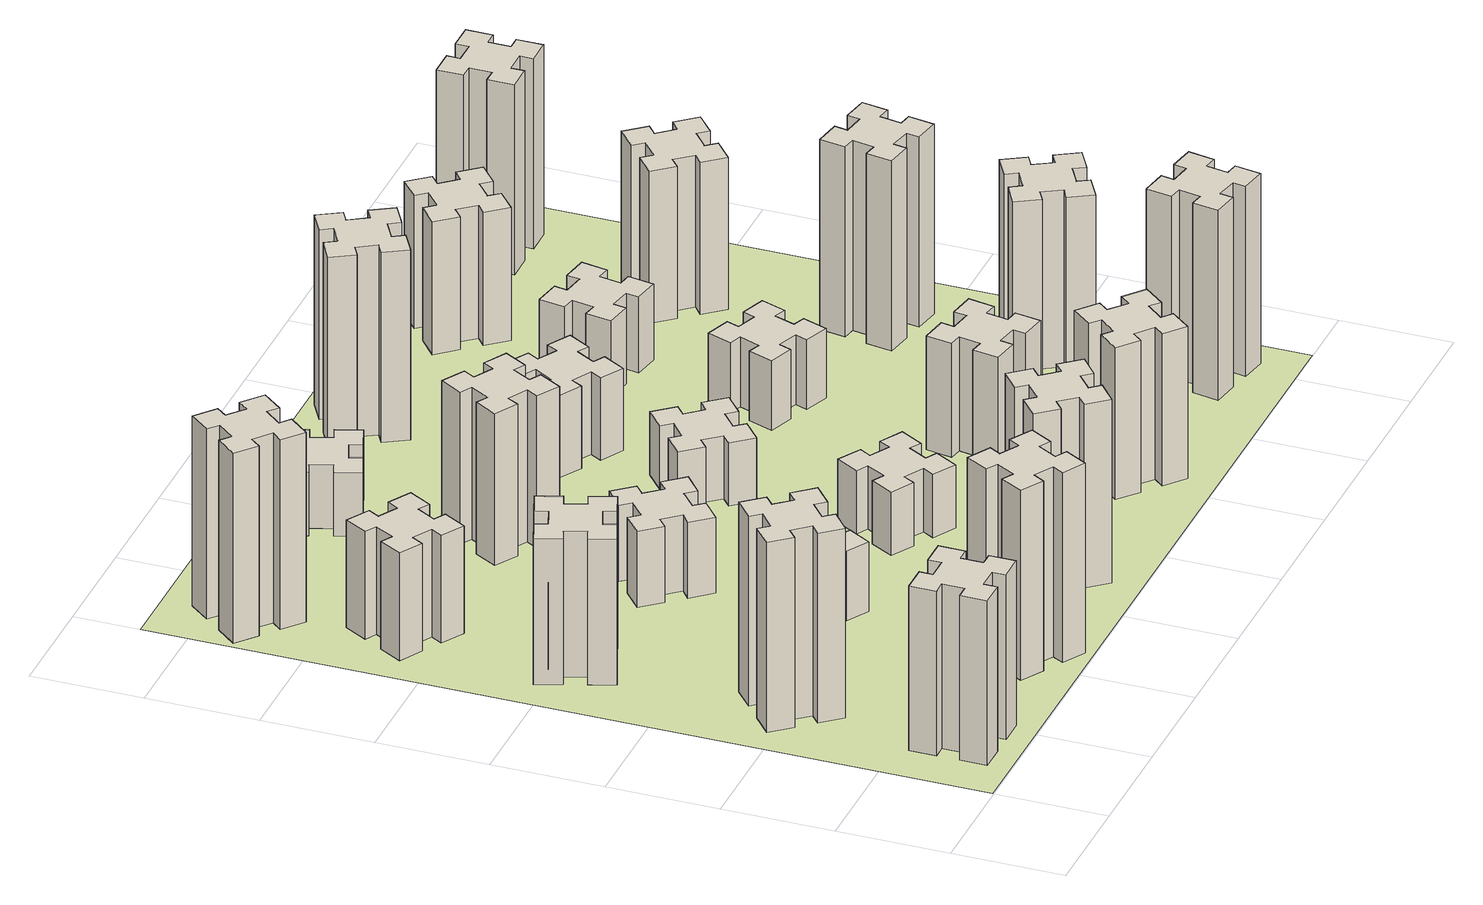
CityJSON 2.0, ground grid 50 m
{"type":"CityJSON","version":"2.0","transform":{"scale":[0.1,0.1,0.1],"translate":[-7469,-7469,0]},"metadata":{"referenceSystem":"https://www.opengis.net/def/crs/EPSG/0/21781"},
"CityObjects":{
"building1":{"type":"Building","attributes":{"class":"1000","function":"1000","usage":"1000","yearOfConstruction":2016,"roofType":"1000","measuredHeight":78,"storeysAboveGround":30,"storeysBelowGround":0},"geometry":[{"type":"Solid","lod":"1","boundaries":[[[[0,1,2,3,4,5,6,7,8,9,10,11,12,13,14,15,16,17,18,19]],[[17,16,20,21]],[[16,15,22,20]],[[15,14,23,22]],[[14,13,24,23]],[[13,12,25,24]],[[12,11,26,25]],[[11,10,27,26]],[[10,9,28,27]],[[9,8,29,28]],[[8,7,30,29]],[[7,6,31,30]],[[6,5,32,31]],[[5,4,33,32]],[[4,3,34,33]],[[3,2,35,34]],[[2,1,36,35]],[[1,0,37,36]],[[0,19,38,37]],[[19,18,39,38]],[[18,17,21,39]],[[24,25,26,27,28,29,30,31,32,33,34,35,36,37,38,39,21,20,22,23]]]]}]},
"building2":{"type":"Building","attributes":{"class":"1000","function":"1000","usage":"1000","yearOfConstruction":2016,"roofType":"1000","measuredHeight":90,"storeysAboveGround":30,"storeysBelowGround":0},"geometry":[{"type":"Solid","lod":"1","boundaries":[[[[40,41,42,43,44,45,46,47,48,49,50,51,52,53,54,55,56,57,58,59]],[[57,56,60,61]],[[56,55,62,60]],[[55,54,63,62]],[[54,53,64,63]],[[53,52,65,64]],[[52,51,66,65]],[[51,50,67,66]],[[50,49,68,67]],[[49,48,69,68]],[[48,47,70,69]],[[47,46,71,70]],[[46,45,72,71]],[[45,44,73,72]],[[44,43,74,73]],[[43,42,75,74]],[[42,41,76,75]],[[41,40,77,76]],[[40,59,78,77]],[[59,58,79,78]],[[58,57,61,79]],[[64,65,66,67,68,69,70,71,72,73,74,75,76,77,78,79,61,60,62,63]]]]}]},
"building3":{"type":"Building","attributes":{"class":"1000","function":"1000","usage":"1000","yearOfConstruction":2016,"roofType":"1000","measuredHeight":69,"storeysAboveGround":30,"storeysBelowGround":0},"geometry":[{"type":"Solid","lod":"1","boundaries":[[[[80,81,82,83,84,85,86,87,88,89,90,91,92,93,94,95,96,97,98,99]],[[97,96,100,101]],[[96,95,102,100]],[[95,94,103,102]],[[94,93,104,103]],[[93,92,105,104]],[[92,91,106,105]],[[91,90,107,106]],[[90,89,108,107]],[[89,88,109,108]],[[88,87,110,109]],[[87,86,111,110]],[[86,85,112,111]],[[85,84,113,112]],[[84,83,114,113]],[[83,82,115,114]],[[82,81,116,115]],[[81,80,117,116]],[[80,99,118,117]],[[99,98,119,118]],[[98,97,101,119]],[[104,105,106,107,108,109,110,111,112,113,114,115,116,117,118,119,101,100,102,103]]]]}]},
"building4":{"type":"Building","attributes":{"class":"1000","function":"1000","usage":"1000","yearOfConstruction":2016,"roofType":"1000","measuredHeight":51,"storeysAboveGround":30,"storeysBelowGround":0},"geometry":[{"type":"Solid","lod":"1","boundaries":[[[[120,121,122,123,124,125,126,127,128,129,130,131,132,133,134,135,136,137,138,139]],[[137,136,140,141]],[[136,135,142,140]],[[135,134,143,142]],[[134,133,144,143]],[[133,132,145,144]],[[132,131,146,145]],[[131,130,147,146]],[[130,129,148,147]],[[129,128,149,148]],[[128,127,150,149]],[[127,126,151,150]],[[126,125,152,151]],[[125,124,153,152]],[[124,123,154,153]],[[123,122,155,154]],[[122,121,156,155]],[[121,120,157,156]],[[120,139,158,157]],[[139,138,159,158]],[[138,137,141,159]],[[144,145,146,147,148,149,150,151,152,153,154,155,156,157,158,159,141,140,142,143]]]]}]},
"building5":{"type":"Building","attributes":{"class":"1000","function":"1000","usage":"1000","yearOfConstruction":2016,"roofType":"1000","measuredHeight":90,"storeysAboveGround":30,"storeysBelowGround":0},"geometry":[{"type":"Solid","lod":"1","boundaries":[[[[160,161,162,163,164,165,166,167,168,169,170,171,172,173,174,175,176,177,178,179]],[[177,176,180,181]],[[176,175,182,180]],[[175,174,183,182]],[[174,173,184,183]],[[173,172,185,184]],[[172,171,186,185]],[[171,170,187,186]],[[170,169,188,187]],[[169,168,189,188]],[[168,167,190,189]],[[167,166,191,190]],[[166,165,192,191]],[[165,164,193,192]],[[164,163,194,193]],[[163,162,195,194]],[[162,161,196,195]],[[161,160,197,196]],[[160,179,198,197]],[[179,178,199,198]],[[178,177,181,199]],[[184,185,186,187,188,189,190,191,192,193,194,195,196,197,198,199,181,180,182,183]]]]}]},
"building6":{"type":"Building","attributes":{"class":"1000","function":"1000","usage":"1000","yearOfConstruction":2016,"roofType":"1000","measuredHeight":90,"storeysAboveGround":30,"storeysBelowGround":0},"geometry":[{"type":"Solid","lod":"1","boundaries":[[[[200,201,202,203,204,205,206,207,208,209,210,211,212,213,214,215,216,217,218,219]],[[217,216,220,221]],[[216,215,222,220]],[[215,214,223,222]],[[214,213,224,223]],[[213,212,225,224]],[[212,211,226,225]],[[211,210,227,226]],[[210,209,228,227]],[[209,208,229,228]],[[208,207,230,229]],[[207,206,231,230]],[[206,205,232,231]],[[205,204,233,232]],[[204,203,234,233]],[[203,202,235,234]],[[202,201,236,235]],[[201,200,237,236]],[[200,219,238,237]],[[219,218,239,238]],[[218,217,221,239]],[[224,225,226,227,228,229,230,231,232,233,234,235,236,237,238,239,221,220,222,223]]]]}]},
"building7":{"type":"Building","attributes":{"class":"1000","function":"1000","usage":"1000","yearOfConstruction":2016,"roofType":"1000","measuredHeight":33,"storeysAboveGround":30,"storeysBelowGround":0},"geometry":[{"type":"Solid","lod":"1","boundaries":[[[[240,241,242,243,244,245,246,247,248,249,250,251,252,253,254,255,256,257,258,259]],[[257,256,260,261]],[[256,255,262,260]],[[255,254,263,262]],[[254,253,264,263]],[[253,252,265,264]],[[252,251,266,265]],[[251,250,267,266]],[[250,249,268,267]],[[249,248,269,268]],[[248,247,270,269]],[[247,246,271,270]],[[246,245,272,271]],[[245,244,273,272]],[[244,243,274,273]],[[243,242,275,274]],[[242,241,276,275]],[[241,240,277,276]],[[240,259,278,277]],[[259,258,279,278]],[[258,257,261,279]],[[264,265,266,267,268,269,270,271,272,273,274,275,276,277,278,279,261,260,262,263]]]]}]},
"building8":{"type":"Building","attributes":{"class":"1000","function":"1000","usage":"1000","yearOfConstruction":2016,"roofType":"1000","measuredHeight":36,"storeysAboveGround":30,"storeysBelowGround":0},"geometry":[{"type":"Solid","lod":"1","boundaries":[[[[280,281,282,283,284,285,286,287,288,289,290,291,292,293,294,295,296,297,298,299]],[[297,296,300,301]],[[296,295,302,300]],[[295,294,303,302]],[[294,293,304,303]],[[293,292,305,304]],[[292,291,306,305]],[[291,290,307,306]],[[290,289,308,307]],[[289,288,309,308]],[[288,287,310,309]],[[287,286,311,310]],[[286,285,312,311]],[[285,284,313,312]],[[284,283,314,313]],[[283,282,315,314]],[[282,281,316,315]],[[281,280,317,316]],[[280,299,318,317]],[[299,298,319,318]],[[298,297,301,319]],[[304,305,306,307,308,309,310,311,312,313,314,315,316,317,318,319,301,300,302,303]]]]}]},
"building9":{"type":"Building","attributes":{"class":"1000","function":"1000","usage":"1000","yearOfConstruction":2016,"roofType":"1000","measuredHeight":87,"storeysAboveGround":30,"storeysBelowGround":0},"geometry":[{"type":"Solid","lod":"1","boundaries":[[[[320,321,322,323,324,325,326,327,328,329,330,331,332,333,334,335,336,337,338,339]],[[337,336,340,341]],[[336,335,342,340]],[[335,334,343,342]],[[334,333,344,343]],[[333,332,345,344]],[[332,331,346,345]],[[331,330,347,346]],[[330,329,348,347]],[[329,328,349,348]],[[328,327,350,349]],[[327,326,351,350]],[[326,325,352,351]],[[325,324,353,352]],[[324,323,354,353]],[[323,322,355,354]],[[322,321,356,355]],[[321,320,357,356]],[[320,339,358,357]],[[339,338,359,358]],[[338,337,341,359]],[[344,345,346,347,348,349,350,351,352,353,354,355,356,357,358,359,341,340,342,343]]]]}]},
"building10":{"type":"Building","attributes":{"class":"1000","function":"1000","usage":"1000","yearOfConstruction":2016,"roofType":"1000","measuredHeight":72,"storeysAboveGround":30,"storeysBelowGround":0},"geometry":[{"type":"Solid","lod":"1","boundaries":[[[[360,361,362,363,364,365,366,367,368,369,370,371,372,373,374,375,376,377,378,379]],[[377,376,380,381]],[[376,375,382,380]],[[375,374,383,382]],[[374,373,384,383]],[[373,372,385,384]],[[372,371,386,385]],[[371,370,387,386]],[[370,369,388,387]],[[369,368,389,388]],[[368,367,390,389]],[[367,366,391,390]],[[366,365,392,391]],[[365,364,393,392]],[[364,363,394,393]],[[363,362,395,394]],[[362,361,396,395]],[[361,360,397,396]],[[360,379,398,397]],[[379,378,399,398]],[[378,377,381,399]],[[384,385,386,387,388,389,390,391,392,393,394,395,396,397,398,399,381,380,382,383]]]]}]},
"building11":{"type":"Building","attributes":{"class":"1000","function":"1000","usage":"1000","yearOfConstruction":2016,"roofType":"1000","measuredHeight":30,"storeysAboveGround":30,"storeysBelowGround":0},"geometry":[{"type":"Solid","lod":"1","boundaries":[[[[400,401,402,403,404,405,406,407,408,409,410,411,412,413,414,415,416,417,418,419]],[[417,416,420,421]],[[416,415,422,420]],[[415,414,423,422]],[[414,413,424,423]],[[413,412,425,424]],[[412,411,426,425]],[[411,410,427,426]],[[410,409,428,427]],[[409,408,429,428]],[[408,407,430,429]],[[407,406,431,430]],[[406,405,432,431]],[[405,404,433,432]],[[404,403,434,433]],[[403,402,435,434]],[[402,401,436,435]],[[401,400,437,436]],[[400,419,438,437]],[[419,418,439,438]],[[418,417,421,439]],[[424,425,426,427,428,429,430,431,432,433,434,435,436,437,438,439,421,420,422,423]]]]}]},
"building12":{"type":"Building","attributes":{"class":"1000","function":"1000","usage":"1000","yearOfConstruction":2016,"roofType":"1000","measuredHeight":30,"storeysAboveGround":30,"storeysBelowGround":0},"geometry":[{"type":"Solid","lod":"1","boundaries":[[[[440,441,442,443,444,445,446,447,448,449,450,451,452,453,454,455,456,457,458,459]],[[457,456,460,461]],[[456,455,462,460]],[[455,454,463,462]],[[454,453,464,463]],[[453,452,465,464]],[[452,451,466,465]],[[451,450,467,466]],[[450,449,468,467]],[[449,448,469,468]],[[448,447,470,469]],[[447,446,471,470]],[[446,445,472,471]],[[445,444,473,472]],[[444,443,474,473]],[[443,442,475,474]],[[442,441,476,475]],[[441,440,477,476]],[[440,459,478,477]],[[459,458,479,478]],[[458,457,461,479]],[[464,465,466,467,468,469,470,471,472,473,474,475,476,477,478,479,461,460,462,463]]]]}]},
"building13":{"type":"Building","attributes":{"class":"1000","function":"1000","usage":"1000","yearOfConstruction":2016,"roofType":"1000","measuredHeight":30,"storeysAboveGround":30,"storeysBelowGround":0},"geometry":[{"type":"Solid","lod":"1","boundaries":[[[[480,481,482,483,484,485,486,487,488,489,490,491,492,493,494,495,496,497,498,499]],[[497,496,500,501]],[[496,495,502,500]],[[495,494,503,502]],[[494,493,504,503]],[[493,492,505,504]],[[492,491,506,505]],[[491,490,507,506]],[[490,489,508,507]],[[489,488,509,508]],[[488,487,510,509]],[[487,486,511,510]],[[486,485,512,511]],[[485,484,513,512]],[[484,483,514,513]],[[483,482,515,514]],[[482,481,516,515]],[[481,480,517,516]],[[480,499,518,517]],[[499,498,519,518]],[[498,497,501,519]],[[504,505,506,507,508,509,510,511,512,513,514,515,516,517,518,519,501,500,502,503]]]]}]},
"building14":{"type":"Building","attributes":{"class":"1000","function":"1000","usage":"1000","yearOfConstruction":2016,"roofType":"1000","measuredHeight":72,"storeysAboveGround":30,"storeysBelowGround":0},"geometry":[{"type":"Solid","lod":"1","boundaries":[[[[520,521,522,523,524,525,526,527,528,529,530,531,532,533,534,535,536,537,538,539]],[[537,536,540,541]],[[536,535,542,540]],[[535,534,543,542]],[[534,533,544,543]],[[533,532,545,544]],[[532,531,546,545]],[[531,530,547,546]],[[530,529,548,547]],[[529,528,549,548]],[[528,527,550,549]],[[527,526,551,550]],[[526,525,552,551]],[[525,524,553,552]],[[524,523,554,553]],[[523,522,555,554]],[[522,521,556,555]],[[521,520,557,556]],[[520,539,558,557]],[[539,538,559,558]],[[538,537,541,559]],[[544,545,546,547,548,549,550,551,552,553,554,555,556,557,558,559,541,540,542,543]]]]}]},
"building15":{"type":"Building","attributes":{"class":"1000","function":"1000","usage":"1000","yearOfConstruction":2016,"roofType":"1000","measuredHeight":39,"storeysAboveGround":30,"storeysBelowGround":0},"geometry":[{"type":"Solid","lod":"1","boundaries":[[[[560,561,562,563,564,565,566,567,568,569,570,571,572,573,574,575,576,577,578,579]],[[577,576,580,581]],[[576,575,582,580]],[[575,574,583,582]],[[574,573,584,583]],[[573,572,585,584]],[[572,571,586,585]],[[571,570,587,586]],[[570,569,588,587]],[[569,568,589,588]],[[568,567,590,589]],[[567,566,591,590]],[[566,565,592,591]],[[565,564,593,592]],[[564,563,594,593]],[[563,562,595,594]],[[562,561,596,595]],[[561,560,597,596]],[[560,579,598,597]],[[579,578,599,598]],[[578,577,581,599]],[[584,585,586,587,588,589,590,591,592,593,594,595,596,597,598,599,581,580,582,583]]]]}]},
"building16":{"type":"Building","attributes":{"class":"1000","function":"1000","usage":"1000","yearOfConstruction":2016,"roofType":"1000","measuredHeight":90,"storeysAboveGround":30,"storeysBelowGround":0},"geometry":[{"type":"Solid","lod":"1","boundaries":[[[[600,601,602,603,604,605,606,607,608,609,610,611,612,613,614,615,616,617,618,619]],[[617,616,620,621]],[[616,615,622,620]],[[615,614,623,622]],[[614,613,624,623]],[[613,612,625,624]],[[612,611,626,625]],[[611,610,627,626]],[[610,609,628,627]],[[609,608,629,628]],[[608,607,630,629]],[[607,606,631,630]],[[606,605,632,631]],[[605,604,633,632]],[[604,603,634,633]],[[603,602,635,634]],[[602,601,636,635]],[[601,600,637,636]],[[600,619,638,637]],[[619,618,639,638]],[[618,617,621,639]],[[624,625,626,627,628,629,630,631,632,633,634,635,636,637,638,639,621,620,622,623]]]]}]},
"building17":{"type":"Building","attributes":{"class":"1000","function":"1000","usage":"1000","yearOfConstruction":2016,"roofType":"1000","measuredHeight":54,"storeysAboveGround":30,"storeysBelowGround":0},"geometry":[{"type":"Solid","lod":"1","boundaries":[[[[640,641,642,643,644,645,646,647,648,649,650,651,652,653,654,655,656,657,658,659]],[[657,656,660,661]],[[656,655,662,660]],[[655,654,663,662]],[[654,653,664,663]],[[653,652,665,664]],[[652,651,666,665]],[[651,650,667,666]],[[650,649,668,667]],[[649,648,669,668]],[[648,647,670,669]],[[647,646,671,670]],[[646,645,672,671]],[[645,644,673,672]],[[644,643,674,673]],[[643,642,675,674]],[[642,641,676,675]],[[641,640,677,676]],[[640,659,678,677]],[[659,658,679,678]],[[658,657,661,679]],[[664,665,666,667,668,669,670,671,672,673,674,675,676,677,678,679,661,660,662,663]]]]}]},
"building18":{"type":"Building","attributes":{"class":"1000","function":"1000","usage":"1000","yearOfConstruction":2016,"roofType":"1000","measuredHeight":33,"storeysAboveGround":30,"storeysBelowGround":0},"geometry":[{"type":"Solid","lod":"1","boundaries":[[[[680,681,682,683,684,685,686,687,688,689,690,691,692,693,694,695,696,697,698,699]],[[697,696,700,701]],[[696,695,702,700]],[[695,694,703,702]],[[694,693,704,703]],[[693,692,705,704]],[[692,691,706,705]],[[691,690,707,706]],[[690,689,708,707]],[[689,688,709,708]],[[688,687,710,709]],[[687,686,711,710]],[[686,685,712,711]],[[685,684,713,712]],[[684,683,714,713]],[[683,682,715,714]],[[682,681,716,715]],[[681,680,717,716]],[[680,699,718,717]],[[699,698,719,718]],[[698,697,701,719]],[[704,705,706,707,708,709,710,711,712,713,714,715,716,717,718,719,701,700,702,703]]]]}]},
"building19":{"type":"Building","attributes":{"class":"1000","function":"1000","usage":"1000","yearOfConstruction":2016,"roofType":"1000","measuredHeight":36,"storeysAboveGround":30,"storeysBelowGround":0},"geometry":[{"type":"Solid","lod":"1","boundaries":[[[[720,721,722,723,724,725,726,727,728,729,730,731,732,733,734,735,736,737,738,739]],[[737,736,740,741]],[[736,735,742,740]],[[735,734,743,742]],[[734,733,744,743]],[[733,732,745,744]],[[732,731,746,745]],[[731,730,747,746]],[[730,729,748,747]],[[729,728,749,748]],[[728,727,750,749]],[[727,726,751,750]],[[726,725,752,751]],[[725,724,753,752]],[[724,723,754,753]],[[723,722,755,754]],[[722,721,756,755]],[[721,720,757,756]],[[720,739,758,757]],[[739,738,759,758]],[[738,737,741,759]],[[744,745,746,747,748,749,750,751,752,753,754,755,756,757,758,759,741,740,742,743]]]]}]},
"building20":{"type":"Building","attributes":{"class":"1000","function":"1000","usage":"1000","yearOfConstruction":2016,"roofType":"1000","measuredHeight":90,"storeysAboveGround":30,"storeysBelowGround":0},"geometry":[{"type":"Solid","lod":"1","boundaries":[[[[760,761,762,763,764,765,766,767,768,769,770,771,772,773,774,775,776,777,778,779]],[[777,776,780,781]],[[776,775,782,780]],[[775,774,783,782]],[[774,773,784,783]],[[773,772,785,784]],[[772,771,786,785]],[[771,770,787,786]],[[770,769,788,787]],[[769,768,789,788]],[[768,767,790,789]],[[767,766,791,790]],[[766,765,792,791]],[[765,764,793,792]],[[764,763,794,793]],[[763,762,795,794]],[[762,761,796,795]],[[761,760,797,796]],[[760,779,798,797]],[[779,778,799,798]],[[778,777,781,799]],[[784,785,786,787,788,789,790,791,792,793,794,795,796,797,798,799,781,780,782,783]]]]}]},
"building21":{"type":"Building","attributes":{"class":"1000","function":"1000","usage":"1000","yearOfConstruction":2016,"roofType":"1000","measuredHeight":84,"storeysAboveGround":30,"storeysBelowGround":0},"geometry":[{"type":"Solid","lod":"1","boundaries":[[[[800,801,802,803,804,805,806,807,808,809,810,811,812,813,814,815,816,817,818,819]],[[817,816,820,821]],[[816,815,822,820]],[[815,814,823,822]],[[814,813,824,823]],[[813,812,825,824]],[[812,811,826,825]],[[811,810,827,826]],[[810,809,828,827]],[[809,808,829,828]],[[808,807,830,829]],[[807,806,831,830]],[[806,805,832,831]],[[805,804,833,832]],[[804,803,834,833]],[[803,802,835,834]],[[802,801,836,835]],[[801,800,837,836]],[[800,819,838,837]],[[819,818,839,838]],[[818,817,821,839]],[[824,825,826,827,828,829,830,831,832,833,834,835,836,837,838,839,821,820,822,823]]]]}]},
"building22":{"type":"Building","attributes":{"class":"1000","function":"1000","usage":"1000","yearOfConstruction":2016,"roofType":"1000","measuredHeight":63,"storeysAboveGround":30,"storeysBelowGround":0},"geometry":[{"type":"Solid","lod":"1","boundaries":[[[[840,841,842,843,844,845,846,847,848,849,850,851,852,853,854,855,856,857,858,859]],[[857,856,860,861]],[[856,855,862,860]],[[855,854,863,862]],[[854,853,864,863]],[[853,852,865,864]],[[852,851,866,865]],[[851,850,867,866]],[[850,849,868,867]],[[849,848,869,868]],[[848,847,870,869]],[[847,846,871,870]],[[846,845,872,871]],[[845,844,873,872]],[[844,843,874,873]],[[843,842,875,874]],[[842,841,876,875]],[[841,840,877,876]],[[840,859,878,877]],[[859,858,879,878]],[[858,857,861,879]],[[864,865,866,867,868,869,870,871,872,873,874,875,876,877,878,879,861,860,862,863]]]]}]},
"building23":{"type":"Building","attributes":{"class":"1000","function":"1000","usage":"1000","yearOfConstruction":2016,"roofType":"1000","measuredHeight":90,"storeysAboveGround":30,"storeysBelowGround":0},"geometry":[{"type":"Solid","lod":"1","boundaries":[[[[880,881,882,883,884,885,886,887,888,889,890,891,892,893,894,895,896,897,898,899]],[[897,896,900,901]],[[896,895,902,900]],[[895,894,903,902]],[[894,893,904,903]],[[893,892,905,904]],[[892,891,906,905]],[[891,890,907,906]],[[890,889,908,907]],[[889,888,909,908]],[[888,887,910,909]],[[887,886,911,910]],[[886,885,912,911]],[[885,884,913,912]],[[884,883,914,913]],[[883,882,915,914]],[[882,881,916,915]],[[881,880,917,916]],[[880,899,918,917]],[[899,898,919,918]],[[898,897,901,919]],[[904,905,906,907,908,909,910,911,912,913,914,915,916,917,918,919,901,900,902,903]]]]}]},
"building24":{"type":"Building","attributes":{"class":"1000","function":"1000","usage":"1000","yearOfConstruction":2016,"roofType":"1000","measuredHeight":72,"storeysAboveGround":30,"storeysBelowGround":0},"geometry":[{"type":"Solid","lod":"1","boundaries":[[[[920,921,922,923,924,925,926,927,928,929,930,931,932,933,934,935,936,937,938,939]],[[937,936,940,941]],[[936,935,942,940]],[[935,934,943,942]],[[934,933,944,943]],[[933,932,945,944]],[[932,931,946,945]],[[931,930,947,946]],[[930,929,948,947]],[[929,928,949,948]],[[928,927,950,949]],[[927,926,951,950]],[[926,925,952,951]],[[925,924,953,952]],[[924,923,954,953]],[[923,922,955,954]],[[922,921,956,955]],[[921,920,957,956]],[[920,939,958,957]],[[939,938,959,958]],[[938,937,941,959]],[[944,945,946,947,948,949,950,951,952,953,954,955,956,957,958,959,941,940,942,943]]]]}]},
"building25":{"type":"Building","attributes":{"class":"1000","function":"1000","usage":"1000","yearOfConstruction":2016,"roofType":"1000","measuredHeight":90,"storeysAboveGround":30,"storeysBelowGround":0},"geometry":[{"type":"Solid","lod":"1","boundaries":[[[[960,961,962,963,964,965,966,967,968,969,970,971,972,973,974,975,976,977,978,979]],[[977,976,980,981]],[[976,975,982,980]],[[975,974,983,982]],[[974,973,984,983]],[[973,972,985,984]],[[972,971,986,985]],[[971,970,987,986]],[[970,969,988,987]],[[969,968,989,988]],[[968,967,990,989]],[[967,966,991,990]],[[966,965,992,991]],[[965,964,993,992]],[[964,963,994,993]],[[963,962,995,994]],[[962,961,996,995]],[[961,960,997,996]],[[960,979,998,997]],[[979,978,999,998]],[[978,977,981,999]],[[984,985,986,987,988,989,990,991,992,993,994,995,996,997,998,999,981,980,982,983]]]]}]},
"landuse1":{"type":"LandUse","attributes":{"name":"plot1","function":"1010"},"geometry":[{"type":"MultiSurface","lod":"1","boundaries":[[[1000,1001,1002,1003]]]}]}
},
"vertices":[
[265,325,0],[265,225,0],[205,225,0],[205,105,0],[325,105,0],[325,165,0],[425,165,0],[425,105,0],[545,105,0],[545,225,0],[485,225,0],[485,325,0],[545,325,0],[545,445,0],[425,445,0],[425,385,0],[325,385,0],[325,445,0],[205,445,0],[205,325,0],[325,385,780],[325,445,780],[425,385,780],[425,445,780],[545,445,780],[545,325,780],[485,325,780],[485,225,780],[545,225,780],[545,105,780],[425,105,780],[425,165,780],[325,165,780],[325,105,780],[205,105,780],[205,225,780],[265,225,780],[265,325,780],[205,325,780],[205,445,780],
[492,1048,0],[427,1124,0],[473,1163,0],[396,1255,0],[304,1178,0],[343,1132,0],[266,1067,0],[228,1113,0],[136,1036,0],[213,944,0],[259,983,0],[323,906,0],[277,868,0],[354,776,0],[446,853,0],[408,899,0],[484,963,0],[523,917,0],[615,994,0],[538,1086,0],[484,963,900],[523,917,900],[408,899,900],[446,853,900],[354,776,900],[277,868,900],[323,906,900],[259,983,900],[213,944,900],[136,1036,900],[228,1113,900],[266,1067,900],[343,1132,900],[304,1178,900],[396,1255,900],[473,1163,900],[427,1124,900],[492,1048,900],[538,1086,900],[615,994,900],
[366,1835,0],[460,1869,0],[480,1813,0],[593,1854,0],[552,1967,0],[496,1946,0],[462,2040,0],[518,2060,0],[477,2173,0],[364,2132,0],[385,2076,0],[291,2042,0],[270,2098,0],[157,2057,0],[199,1944,0],[255,1965,0],[289,1871,0],[233,1850,0],[274,1737,0],[387,1779,0],[289,1871,690],[233,1850,690],[255,1965,690],[199,1944,690],[157,2057,690],[270,2098,690],[291,2042,690],[385,2076,690],[364,2132,690],[477,2173,690],[518,2060,690],[462,2040,690],[496,1946,690],[552,1967,690],[593,1854,690],[480,1813,690],[460,1869,690],[366,1835,690],[387,1779,690],[274,1737,690],
[446,2597,0],[496,2684,0],[548,2654,0],[608,2758,0],[504,2818,0],[474,2766,0],[387,2816,0],[417,2868,0],[313,2928,0],[253,2824,0],[305,2794,0],[255,2707,0],[203,2737,0],[143,2633,0],[247,2573,0],[277,2625,0],[364,2575,0],[334,2523,0],[438,2463,0],[498,2567,0],[364,2575,510],[334,2523,510],[277,2625,510],[247,2573,510],[143,2633,510],[203,2737,510],[255,2707,510],[305,2794,510],[253,2824,510],[313,2928,510],[417,2868,510],[387,2816,510],[474,2766,510],[504,2818,510],[608,2758,510],[548,2654,510],[496,2684,510],[446,2597,510],[498,2567,510],[438,2463,510],
[1214,346,0],[1127,396,0],[1157,448,0],[1053,508,0],[993,404,0],[1045,374,0],[995,287,0],[943,317,0],[883,213,0],[987,153,0],[1017,205,0],[1104,155,0],[1074,103,0],[1178,43,0],[1238,147,0],[1186,177,0],[1236,264,0],[1288,234,0],[1348,338,0],[1244,398,0],[1236,264,900],[1288,234,900],[1186,177,900],[1238,147,900],[1178,43,900],[1074,103,900],[1104,155,900],[1017,205,900],[987,153,900],[883,213,900],[943,317,900],[995,287,900],[1045,374,900],[993,404,900],[1053,508,900],[1157,448,900],[1127,396,900],[1214,346,900],[1244,398,900],[1348,338,900],
[384,3387,0],[308,3452,0],[346,3498,0],[254,3575,0],[177,3483,0],[223,3444,0],[159,3368,0],[113,3406,0],[36,3314,0],[128,3237,0],[166,3283,0],[243,3219,0],[204,3173,0],[296,3096,0],[373,3188,0],[327,3226,0],[392,3303,0],[438,3264,0],[515,3356,0],[423,3433,0],[392,3303,900],[438,3264,900],[327,3226,900],[373,3188,900],[296,3096,900],[204,3173,900],[243,3219,900],[166,3283,900],[128,3237,900],[36,3314,900],[113,3406,900],[159,3368,900],[223,3444,900],[177,3483,900],[254,3575,900],[346,3498,900],[308,3452,900],[384,3387,900],[423,3433,900],[515,3356,900],
[1186,1117,0],[1236,1204,0],[1288,1174,0],[1348,1278,0],[1244,1338,0],[1214,1286,0],[1127,1336,0],[1157,1388,0],[1053,1448,0],[993,1344,0],[1045,1314,0],[995,1227,0],[943,1257,0],[883,1153,0],[987,1093,0],[1017,1145,0],[1104,1095,0],[1074,1043,0],[1178,983,0],[1238,1087,0],[1104,1095,330],[1074,1043,330],[1017,1145,330],[987,1093,330],[883,1153,330],[943,1257,330],[995,1227,330],[1045,1314,330],[993,1344,330],[1053,1448,330],[1157,1388,330],[1127,1336,330],[1214,1286,330],[1244,1338,330],[1348,1278,330],[1288,1174,330],[1236,1204,330],[1186,1117,330],[1238,1087,330],[1178,983,330],
[1083,1972,0],[1006,1907,0],[968,1953,0],[876,1876,0],[953,1784,0],[999,1823,0],[1063,1746,0],[1017,1708,0],[1094,1616,0],[1186,1693,0],[1148,1739,0],[1224,1803,0],[1263,1757,0],[1355,1834,0],[1278,1926,0],[1232,1888,0],[1167,1964,0],[1213,2003,0],[1136,2095,0],[1044,2018,0],[1167,1964,360],[1213,2003,360],[1232,1888,360],[1278,1926,360],[1355,1834,360],[1263,1757,360],[1224,1803,360],[1148,1739,360],[1186,1693,360],[1094,1616,360],[1017,1708,360],[1063,1746,360],[999,1823,360],[953,1784,360],[876,1876,360],[968,1953,360],[1006,1907,360],[1083,1972,360],[1044,2018,360],[1136,2095,360],
[1639,343,0],[1703,266,0],[1657,228,0],[1734,136,0],[1826,213,0],[1788,259,0],[1864,323,0],[1903,277,0],[1995,354,0],[1918,446,0],[1872,408,0],[1807,484,0],[1853,523,0],[1776,615,0],[1684,538,0],[1723,492,0],[1646,427,0],[1608,473,0],[1516,396,0],[1593,304,0],[1646,427,870],[1608,473,870],[1723,492,870],[1684,538,870],[1776,615,870],[1853,523,870],[1807,484,870],[1872,408,870],[1918,446,870],[1995,354,870],[1903,277,870],[1864,323,870],[1788,259,870],[1826,213,870],[1734,136,870],[1657,228,870],[1703,266,870],[1639,343,870],[1593,304,870],[1516,396,870],
[1314,2666,0],[1227,2716,0],[1257,2768,0],[1153,2828,0],[1093,2724,0],[1145,2694,0],[1095,2607,0],[1043,2637,0],[983,2533,0],[1087,2473,0],[1117,2525,0],[1204,2475,0],[1174,2423,0],[1278,2363,0],[1338,2467,0],[1286,2497,0],[1336,2584,0],[1388,2554,0],[1448,2658,0],[1344,2718,0],[1336,2584,720],[1388,2554,720],[1286,2497,720],[1338,2467,720],[1278,2363,720],[1174,2423,720],[1204,2475,720],[1117,2525,720],[1087,2473,720],[983,2533,720],[1043,2637,720],[1095,2607,720],[1145,2694,720],[1093,2724,720],[1153,2828,720],[1257,2768,720],[1227,2716,720],[1314,2666,720],[1344,2718,720],[1448,2658,720],
[1125,3456,0],[1031,3422,0],[1010,3478,0],[897,3437,0],[939,3324,0],[995,3345,0],[1029,3251,0],[973,3230,0],[1014,3117,0],[1127,3159,0],[1106,3215,0],[1200,3249,0],[1220,3193,0],[1333,3234,0],[1292,3347,0],[1236,3326,0],[1202,3420,0],[1258,3440,0],[1217,3553,0],[1104,3512,0],[1202,3420,300],[1258,3440,300],[1236,3326,300],[1292,3347,300],[1333,3234,300],[1220,3193,300],[1200,3249,300],[1106,3215,300],[1127,3159,300],[1014,3117,300],[973,3230,300],[1029,3251,300],[995,3345,300],[939,3324,300],[897,3437,300],[1010,3478,300],[1031,3422,300],[1125,3456,300],[1104,3512,300],[1217,3553,300],
[1757,1045,0],[1844,995,0],[1814,943,0],[1918,883,0],[1978,987,0],[1926,1017,0],[1976,1104,0],[2028,1074,0],[2088,1178,0],[1984,1238,0],[1954,1186,0],[1867,1236,0],[1897,1288,0],[1793,1348,0],[1733,1244,0],[1785,1214,0],[1735,1127,0],[1683,1157,0],[1623,1053,0],[1727,993,0],[1735,1127,300],[1683,1157,300],[1785,1214,300],[1733,1244,300],[1793,1348,300],[1897,1288,300],[1867,1236,300],[1954,1186,300],[1984,1238,300],[2088,1178,300],[2028,1074,300],[1976,1104,300],[1926,1017,300],[1978,987,300],[1918,883,300],[1814,943,300],[1844,995,300],[1757,1045,300],[1727,993,300],[1623,1053,300],
[1972,1988,0],[1907,2064,0],[1953,2103,0],[1876,2195,0],[1784,2118,0],[1823,2072,0],[1746,2007,0],[1708,2053,0],[1616,1976,0],[1693,1884,0],[1739,1923,0],[1803,1846,0],[1757,1808,0],[1834,1716,0],[1926,1793,0],[1888,1839,0],[1964,1903,0],[2003,1857,0],[2095,1934,0],[2018,2026,0],[1964,1903,300],[2003,1857,300],[1888,1839,300],[1926,1793,300],[1834,1716,300],[1757,1808,300],[1803,1846,300],[1739,1923,300],[1693,1884,300],[1616,1976,300],[1708,2053,300],[1746,2007,300],[1823,2072,300],[1784,2118,300],[1876,2195,300],[1953,2103,300],[1907,2064,300],[1972,1988,300],[2018,2026,300],[2095,1934,300],
[2486,323,0],[2563,259,0],[2524,213,0],[2616,136,0],[2693,228,0],[2647,266,0],[2712,343,0],[2758,304,0],[2835,396,0],[2743,473,0],[2704,427,0],[2628,492,0],[2666,538,0],[2574,615,0],[2497,523,0],[2543,484,0],[2479,408,0],[2433,446,0],[2356,354,0],[2448,277,0],[2479,408,720],[2433,446,720],[2543,484,720],[2497,523,720],[2574,615,720],[2666,538,720],[2628,492,720],[2704,427,720],[2743,473,720],[2835,396,720],[2758,304,720],[2712,343,720],[2647,266,720],[2693,228,720],[2616,136,720],[2524,213,720],[2563,259,720],[2486,323,720],[2448,277,720],[2356,354,720],
[2026,2497,0],[2076,2584,0],[2128,2554,0],[2188,2658,0],[2084,2718,0],[2054,2666,0],[1967,2716,0],[1997,2768,0],[1893,2828,0],[1833,2724,0],[1885,2694,0],[1835,2607,0],[1783,2637,0],[1723,2533,0],[1827,2473,0],[1857,2525,0],[1944,2475,0],[1914,2423,0],[2018,2363,0],[2078,2467,0],[1944,2475,390],[1914,2423,390],[1857,2525,390],[1827,2473,390],[1723,2533,390],[1783,2637,390],[1835,2607,390],[1885,2694,390],[1833,2724,390],[1893,2828,390],[1997,2768,390],[1967,2716,390],[2054,2666,390],[2084,2718,390],[2188,2658,390],[2128,2554,390],[2076,2584,390],[2026,2497,390],[2078,2467,390],[2018,2363,390],
[1844,3556,0],[1757,3506,0],[1727,3558,0],[1623,3498,0],[1683,3394,0],[1735,3424,0],[1785,3337,0],[1733,3307,0],[1793,3203,0],[1897,3263,0],[1867,3315,0],[1954,3365,0],[1984,3313,0],[2088,3373,0],[2028,3477,0],[1976,3447,0],[1926,3534,0],[1978,3564,0],[1918,3668,0],[1814,3608,0],[1926,3534,900],[1978,3564,900],[1976,3447,900],[2028,3477,900],[2088,3373,900],[1984,3313,900],[1954,3365,900],[1867,3315,900],[1897,3263,900],[1793,3203,900],[1733,3307,900],[1785,3337,900],[1735,3424,900],[1683,3394,900],[1623,3498,900],[1727,3558,900],[1757,3506,900],[1844,3556,900],[1814,3608,900],[1918,3668,900],
[2496,1084,0],[2478,985,0],[2419,996,0],[2398,877,0],[2517,857,0],[2527,916,0],[2625,898,0],[2615,839,0],[2733,818,0],[2754,937,0],[2695,947,0],[2712,1045,0],[2771,1035,0],[2792,1153,0],[2674,1174,0],[2664,1115,0],[2565,1132,0],[2576,1191,0],[2457,1212,0],[2437,1094,0],[2565,1132,540],[2576,1191,540],[2664,1115,540],[2674,1174,540],[2792,1153,540],[2771,1035,540],[2712,1045,540],[2695,947,540],[2754,937,540],[2733,818,540],[2615,839,540],[2625,898,540],[2527,916,540],[2517,857,540],[2398,877,540],[2419,996,540],[2478,985,540],[2496,1084,540],[2437,1094,540],[2457,1212,540],
[2682,1871,0],[2716,1965,0],[2772,1944,0],[2813,2057,0],[2700,2098,0],[2680,2042,0],[2586,2076,0],[2607,2132,0],[2494,2173,0],[2453,2060,0],[2509,2040,0],[2475,1946,0],[2419,1967,0],[2377,1854,0],[2490,1813,0],[2511,1869,0],[2605,1835,0],[2584,1779,0],[2697,1737,0],[2738,1850,0],[2605,1835,330],[2584,1779,330],[2511,1869,330],[2490,1813,330],[2377,1854,330],[2419,1967,330],[2475,1946,330],[2509,2040,330],[2453,2060,330],[2494,2173,330],[2607,2132,330],[2586,2076,330],[2680,2042,330],[2700,2098,330],[2813,2057,330],[2772,1944,330],[2716,1965,330],[2682,1871,330],[2738,1850,330],[2697,1737,330],
[2664,2795,0],[2565,2812,0],[2576,2871,0],[2457,2892,0],[2437,2774,0],[2496,2764,0],[2478,2665,0],[2419,2676,0],[2398,2557,0],[2517,2537,0],[2527,2596,0],[2625,2578,0],[2615,2519,0],[2733,2498,0],[2754,2617,0],[2695,2627,0],[2712,2725,0],[2771,2715,0],[2792,2833,0],[2674,2854,0],[2712,2725,360],[2771,2715,360],[2695,2627,360],[2754,2617,360],[2733,2498,360],[2615,2519,360],[2625,2578,360],[2527,2596,360],[2517,2537,360],[2398,2557,360],[2419,2676,360],[2478,2665,360],[2496,2764,360],[2437,2774,360],[2457,2892,360],[2576,2871,360],[2565,2812,360],[2664,2795,360],[2674,2854,360],[2792,2833,360],
[3504,475,0],[3405,492,0],[3416,551,0],[3297,572,0],[3277,454,0],[3336,444,0],[3318,345,0],[3259,356,0],[3238,237,0],[3357,217,0],[3367,276,0],[3465,258,0],[3455,199,0],[3573,178,0],[3594,297,0],[3535,307,0],[3552,405,0],[3611,395,0],[3632,513,0],[3514,534,0],[3552,405,900],[3611,395,900],[3535,307,900],[3594,297,900],[3573,178,900],[3455,199,900],[3465,258,900],[3367,276,900],[3357,217,900],[3238,237,900],[3259,356,900],[3318,345,900],[3336,444,900],[3277,454,900],[3297,572,900],[3416,551,900],[3405,492,900],[3504,475,900],[3514,534,900],[3632,513,900],
[3215,1004,0],[3265,917,0],[3213,887,0],[3273,783,0],[3377,843,0],[3347,895,0],[3434,945,0],[3464,893,0],[3568,953,0],[3508,1057,0],[3456,1027,0],[3406,1114,0],[3458,1144,0],[3398,1248,0],[3294,1188,0],[3324,1136,0],[3237,1086,0],[3207,1138,0],[3103,1078,0],[3163,974,0],[3237,1086,840],[3207,1138,840],[3324,1136,840],[3294,1188,840],[3398,1248,840],[3458,1144,840],[3406,1114,840],[3456,1027,840],[3508,1057,840],[3568,953,840],[3464,893,840],[3434,945,840],[3347,895,840],[3377,843,840],[3273,783,840],[3213,887,840],[3265,917,840],[3215,1004,840],[3163,974,840],[3103,1078,840],
[2812,3368,0],[2747,3444,0],[2793,3483,0],[2716,3575,0],[2624,3498,0],[2663,3452,0],[2586,3387,0],[2548,3433,0],[2456,3356,0],[2533,3264,0],[2579,3303,0],[2643,3226,0],[2597,3188,0],[2674,3096,0],[2766,3173,0],[2728,3219,0],[2804,3283,0],[2843,3237,0],[2935,3314,0],[2858,3406,0],[2804,3283,630],[2843,3237,630],[2728,3219,630],[2766,3173,630],[2674,3096,630],[2597,3188,630],[2643,3226,630],[2579,3303,630],[2533,3264,630],[2456,3356,630],[2548,3433,630],[2586,3387,630],[2663,3452,630],[2624,3498,630],[2716,3575,630],[2793,3483,630],[2747,3444,630],[2812,3368,630],[2858,3406,630],[2935,3314,630],
[3267,1656,0],[3365,1638,0],[3355,1579,0],[3473,1558,0],[3494,1677,0],[3435,1687,0],[3452,1785,0],[3511,1775,0],[3532,1893,0],[3414,1914,0],[3404,1855,0],[3305,1872,0],[3316,1931,0],[3197,1952,0],[3177,1834,0],[3236,1824,0],[3218,1725,0],[3159,1736,0],[3138,1617,0],[3257,1597,0],[3218,1725,900],[3159,1736,900],[3236,1824,900],[3177,1834,900],[3197,1952,900],[3316,1931,900],[3305,1872,900],[3404,1855,900],[3414,1914,900],[3532,1893,900],[3511,1775,900],[3452,1785,900],[3435,1687,900],[3494,1677,900],[3473,1558,900],[3355,1579,900],[3365,1638,900],[3267,1656,900],[3257,1597,900],[3138,1617,900],
[3119,2563,0],[3183,2486,0],[3137,2448,0],[3214,2356,0],[3306,2433,0],[3268,2479,0],[3344,2543,0],[3383,2497,0],[3475,2574,0],[3398,2666,0],[3352,2628,0],[3287,2704,0],[3333,2743,0],[3256,2835,0],[3164,2758,0],[3203,2712,0],[3126,2647,0],[3088,2693,0],[2996,2616,0],[3073,2524,0],[3126,2647,720],[3088,2693,720],[3203,2712,720],[3164,2758,720],[3256,2835,720],[3333,2743,720],[3287,2704,720],[3352,2628,720],[3398,2666,720],[3475,2574,720],[3383,2497,720],[3344,2543,720],[3268,2479,720],[3306,2433,720],[3214,2356,720],[3137,2448,720],[3183,2486,720],[3119,2563,720],[3073,2524,720],[2996,2616,720],
[3285,3325,0],[3385,3325,0],[3385,3265,0],[3505,3265,0],[3505,3385,0],[3445,3385,0],[3445,3485,0],[3505,3485,0],[3505,3605,0],[3385,3605,0],[3385,3545,0],[3285,3545,0],[3285,3605,0],[3165,3605,0],[3165,3485,0],[3225,3485,0],[3225,3385,0],[3165,3385,0],[3165,3265,0],[3285,3265,0],[3225,3385,900],[3165,3385,900],[3225,3485,900],[3165,3485,900],[3165,3605,900],[3285,3605,900],[3285,3545,900],[3385,3545,900],[3385,3605,900],[3505,3605,900],[3505,3485,900],[3445,3485,900],[3445,3385,900],[3505,3385,900],[3505,3265,900],[3385,3265,900],[3385,3325,900],[3285,3325,900],[3285,3265,900],[3165,3265,900],
[5,3705,0],[3705,3705,0],[3705,5,0],[5,5,0]
]}
